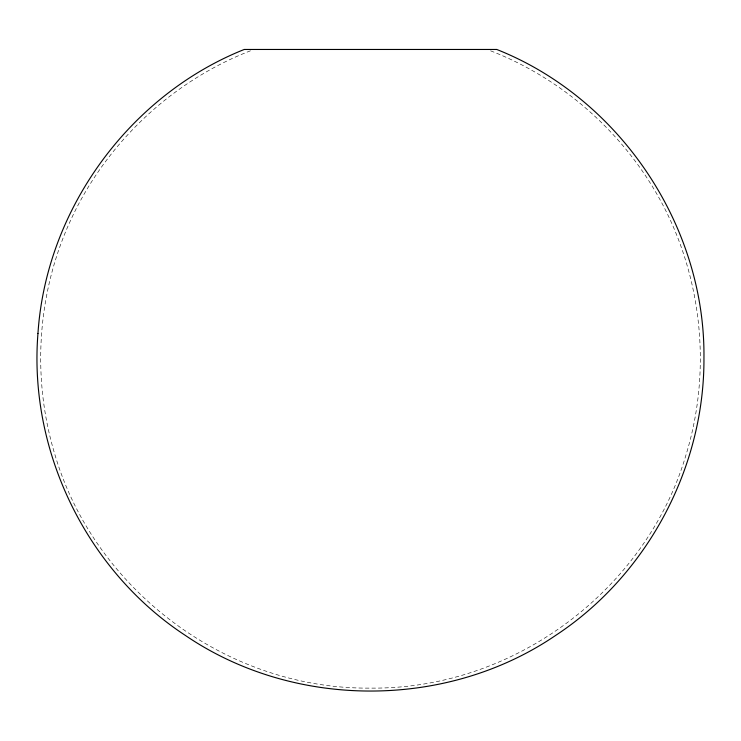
<?xml version="1.0" encoding="UTF-8"?>
<svg xmlns="http://www.w3.org/2000/svg" width="741" height="741" viewBox="0 0 741 741"><rect width="100%" height="100%" fill="white"/><g stroke="black" fill="none" stroke-linecap="round" stroke-linejoin="round"><path stroke-width="0.56" stroke-dasharray="3.71 2.78" d="M250.486 50.786C173.903 80.352 109.733 139.799 73.813 213.565C37.587 287.61 30.881 375.02 54.695 453.881C94.468 590.633 227.932 689.667 370.5 688.102C513.068 689.667 646.532 590.633 686.305 453.881C712.703 367.054 701.458 269.854 655.433 191.586C618.179 127.998 559.288 77.397 490.514 50.786"/><path stroke-width="1.11" d="M37.958 333.469C28.473 450.982 86.632 570.672 185.241 635.343C294.094 709.609 446.906 709.609 555.759 635.343C647.282 575.118 704.487 467.617 703.95 358.088C705.376 225.718 619.809 98.257 496.757 49.462L244.243 49.462C129.147 95.385 46.035 209.814 37.958 333.469"/></g></svg>
